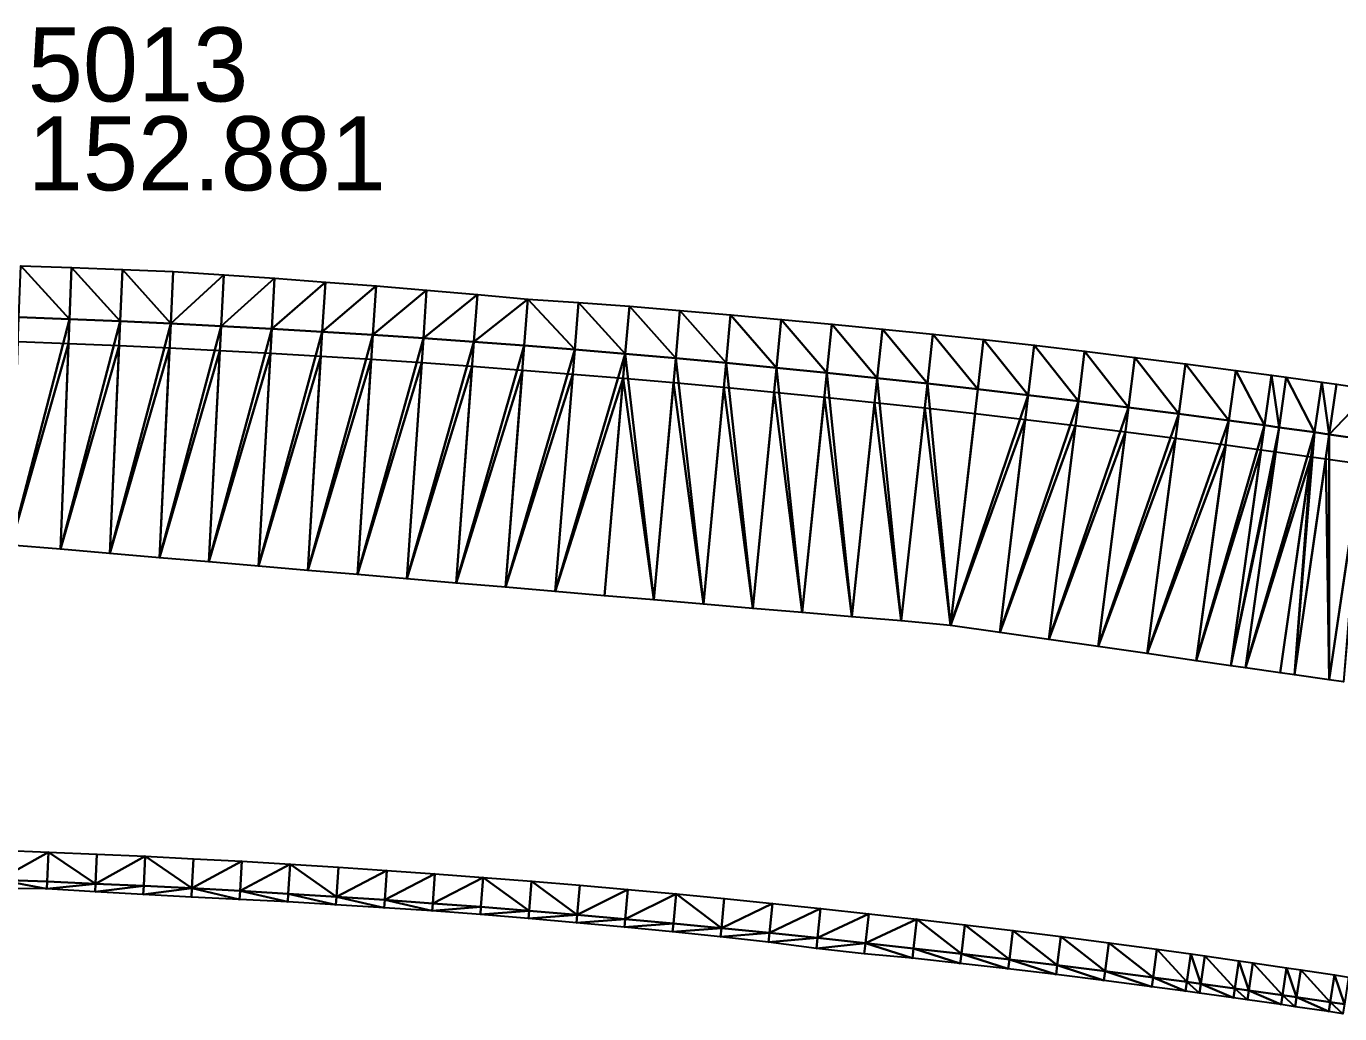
# Model space of a CAD drawing. Header units: metres. Extents: x 1882598 to 1885460, y 3171405 to 3171756.
# Drawn here: x 1883704.19 to 1883730.78, y 3171707.08 to 3171727.08 of the extents above; entities that cross this region are included whole.
import ezdxf

# ---------------------------------------------------------------- set-up
doc = ezdxf.new("R2010")
doc.units = ezdxf.units.M
doc.header["$MEASUREMENT"] = 0
doc.layers.add('pntelev', color=2, linetype='Continuous')
doc.layers.add('pntno', color=3, linetype='Continuous')
doc.layers.add('Triangles surfaces projet', color=7, linetype='Continuous', true_color=0x848484)

msp = doc.modelspace()

# ---------------------------------------------------------------- linework, layer by layer
at = {"layer": 'Triangles surfaces projet'}
for points in [[(1883705.063, 3171721.148, 153.409), (1883704.038, 3171721.187, 153.406), (1883704.075, 3171722.224, 152.714), (1883705.063, 3171721.148, 153.409)], [(1883705.104, 3171722.19, 152.714), (1883705.063, 3171721.148, 153.409), (1883704.075, 3171722.224, 152.714), (1883705.104, 3171722.19, 152.714)], [(1883705.063, 3171721.148, 153.409), (1883705.104, 3171722.19, 152.714), (1883706.086, 3171721.106, 153.412), (1883705.063, 3171721.148, 153.409)], [(1883706.086, 3171721.106, 153.412), (1883705.104, 3171722.19, 152.714), (1883706.132, 3171722.151, 152.714), (1883706.086, 3171721.106, 153.412)], [(1883707.11, 3171721.059, 153.415), (1883706.086, 3171721.106, 153.412), (1883706.132, 3171722.151, 152.714), (1883707.11, 3171721.059, 153.415)], [(1883707.161, 3171722.108, 152.715), (1883707.11, 3171721.059, 153.415), (1883706.132, 3171722.151, 152.714), (1883707.161, 3171722.108, 152.715)], [(1883708.188, 3171722.045, 152.726), (1883707.11, 3171721.059, 153.415), (1883707.161, 3171722.108, 152.715), (1883708.188, 3171722.045, 152.726)], [(1883707.11, 3171721.059, 153.415), (1883708.188, 3171722.045, 152.726), (1883708.134, 3171721.007, 153.419), (1883707.11, 3171721.059, 153.415)], [(1883708.188, 3171722.045, 152.726), (1883709.215, 3171721.974, 152.739), (1883708.134, 3171721.007, 153.419), (1883708.188, 3171722.045, 152.726)], [(1883709.215, 3171721.974, 152.739), (1883709.157, 3171720.952, 153.422), (1883708.134, 3171721.007, 153.419), (1883709.215, 3171721.974, 152.739)], [(1883710.241, 3171721.898, 152.753), (1883709.157, 3171720.952, 153.422), (1883709.215, 3171721.974, 152.739), (1883710.241, 3171721.898, 152.753)], [(1883709.157, 3171720.952, 153.422), (1883710.241, 3171721.898, 152.753), (1883710.18, 3171720.892, 153.425), (1883709.157, 3171720.952, 153.422)], [(1883711.267, 3171721.818, 152.766), (1883710.18, 3171720.892, 153.425), (1883710.241, 3171721.898, 152.753), (1883711.267, 3171721.818, 152.766)], [(1883710.18, 3171720.892, 153.425), (1883711.267, 3171721.818, 152.766), (1883711.203, 3171720.828, 153.428), (1883710.18, 3171720.892, 153.425)], [(1883712.292, 3171721.734, 152.78), (1883711.203, 3171720.828, 153.428), (1883711.267, 3171721.818, 152.766), (1883712.292, 3171721.734, 152.78)], [(1883711.203, 3171720.828, 153.428), (1883712.292, 3171721.734, 152.78), (1883712.225, 3171720.76, 153.431), (1883711.203, 3171720.828, 153.428)], [(1883712.292, 3171721.734, 152.78), (1883713.318, 3171721.646, 152.793), (1883712.225, 3171720.76, 153.431), (1883712.292, 3171721.734, 152.78)], [(1883712.225, 3171720.76, 153.431), (1883713.318, 3171721.646, 152.793), (1883713.247, 3171720.687, 153.434), (1883712.225, 3171720.76, 153.431)], [(1883714.342, 3171721.553, 152.807), (1883713.247, 3171720.687, 153.434), (1883713.318, 3171721.646, 152.793), (1883714.342, 3171721.553, 152.807)], [(1883714.269, 3171720.61, 153.437), (1883713.247, 3171720.687, 153.434), (1883714.342, 3171721.553, 152.807), (1883714.269, 3171720.61, 153.437)], [(1883715.291, 3171720.529, 153.441), (1883714.269, 3171720.61, 153.437), (1883714.342, 3171721.553, 152.807), (1883715.291, 3171720.529, 153.441)], [(1883714.342, 3171721.553, 152.807), (1883715.369, 3171721.486, 152.801), (1883715.291, 3171720.529, 153.441), (1883714.342, 3171721.553, 152.807)], [(1883715.291, 3171720.529, 153.441), (1883715.369, 3171721.486, 152.801), (1883716.312, 3171720.444, 153.444), (1883715.291, 3171720.529, 153.441)], [(1883716.395, 3171721.406, 152.8), (1883716.312, 3171720.444, 153.444), (1883715.369, 3171721.486, 152.801), (1883716.395, 3171721.406, 152.8)], [(1883717.333, 3171720.354, 153.447), (1883716.312, 3171720.444, 153.444), (1883716.395, 3171721.406, 152.8), (1883717.333, 3171720.354, 153.447)], [(1883716.395, 3171721.406, 152.8), (1883717.42, 3171721.322, 152.799), (1883717.333, 3171720.354, 153.447), (1883716.395, 3171721.406, 152.8)], [(1883718.354, 3171720.26, 153.45), (1883717.333, 3171720.354, 153.447), (1883717.42, 3171721.322, 152.799), (1883718.354, 3171720.26, 153.45)], [(1883718.445, 3171721.234, 152.798), (1883718.354, 3171720.26, 153.45), (1883717.42, 3171721.322, 152.799), (1883718.445, 3171721.234, 152.798)], [(1883704.038, 3171721.187, 153.406), (1883705.063, 3171721.148, 153.409), (1883703.875, 3171716.573, 153.221), (1883704.038, 3171721.187, 153.406)], [(1883703.875, 3171716.573, 153.221), (1883705.063, 3171721.148, 153.409), (1883704.878, 3171716.488, 153.223), (1883703.875, 3171716.573, 153.221)], [(1883706.086, 3171721.106, 153.412), (1883704.878, 3171716.488, 153.223), (1883705.063, 3171721.148, 153.409), (1883706.086, 3171721.106, 153.412)], [(1883704.878, 3171716.488, 153.223), (1883706.086, 3171721.106, 153.412), (1883705.88, 3171716.402, 153.224), (1883704.878, 3171716.488, 153.223)], [(1883706.086, 3171721.106, 153.412), (1883707.11, 3171721.059, 153.415), (1883705.88, 3171716.402, 153.224), (1883706.086, 3171721.106, 153.412)], [(1883707.11, 3171721.059, 153.415), (1883706.883, 3171716.317, 153.226), (1883705.88, 3171716.402, 153.224), (1883707.11, 3171721.059, 153.415)], [(1883707.11, 3171721.059, 153.415), (1883708.134, 3171721.007, 153.419), (1883706.883, 3171716.317, 153.226), (1883707.11, 3171721.059, 153.415)], [(1883706.883, 3171716.317, 153.226), (1883708.134, 3171721.007, 153.419), (1883707.884, 3171716.231, 153.227), (1883706.883, 3171716.317, 153.226)], [(1883708.134, 3171721.007, 153.419), (1883709.157, 3171720.952, 153.422), (1883707.884, 3171716.231, 153.227), (1883708.134, 3171721.007, 153.419)], [(1883718.354, 3171720.26, 153.45), (1883718.445, 3171721.234, 152.798), (1883719.374, 3171720.162, 153.453), (1883718.354, 3171720.26, 153.45)], [(1883719.47, 3171721.142, 152.797), (1883719.374, 3171720.162, 153.453), (1883718.445, 3171721.234, 152.798), (1883719.47, 3171721.142, 152.797)], [(1883719.374, 3171720.162, 153.453), (1883719.47, 3171721.142, 152.797), (1883720.393, 3171720.06, 153.456), (1883719.374, 3171720.162, 153.453)], [(1883720.494, 3171721.046, 152.796), (1883720.393, 3171720.06, 153.456), (1883719.47, 3171721.142, 152.797), (1883720.494, 3171721.046, 152.796)], [(1883720.393, 3171720.06, 153.456), (1883720.494, 3171721.046, 152.796), (1883721.412, 3171719.953, 153.46), (1883720.393, 3171720.06, 153.456)], [(1883721.518, 3171720.946, 152.794), (1883721.412, 3171719.953, 153.46), (1883720.494, 3171721.046, 152.796), (1883721.518, 3171720.946, 152.794)], [(1883708.886, 3171716.146, 153.229), (1883707.884, 3171716.231, 153.227), (1883709.157, 3171720.952, 153.422), (1883708.886, 3171716.146, 153.229)], [(1883709.157, 3171720.952, 153.422), (1883710.18, 3171720.892, 153.425), (1883708.886, 3171716.146, 153.229), (1883709.157, 3171720.952, 153.422)], [(1883708.886, 3171716.146, 153.229), (1883710.18, 3171720.892, 153.425), (1883709.887, 3171716.06, 153.231), (1883708.886, 3171716.146, 153.229)], [(1883709.887, 3171716.06, 153.231), (1883710.18, 3171720.892, 153.425), (1883711.203, 3171720.828, 153.428), (1883709.887, 3171716.06, 153.231)], [(1883711.203, 3171720.828, 153.428), (1883710.889, 3171715.975, 153.233), (1883709.887, 3171716.06, 153.231), (1883711.203, 3171720.828, 153.428)], [(1883711.203, 3171720.828, 153.428), (1883712.225, 3171720.76, 153.431), (1883710.889, 3171715.975, 153.233), (1883711.203, 3171720.828, 153.428)], [(1883712.225, 3171720.76, 153.431), (1883711.89, 3171715.889, 153.236), (1883710.889, 3171715.975, 153.233), (1883712.225, 3171720.76, 153.431)], [(1883711.89, 3171715.889, 153.236), (1883712.225, 3171720.76, 153.431), (1883713.247, 3171720.687, 153.434), (1883711.89, 3171715.889, 153.236)], [(1883722.431, 3171719.842, 153.463), (1883721.412, 3171719.953, 153.46), (1883721.518, 3171720.946, 152.794), (1883722.431, 3171719.842, 153.463)], [(1883722.431, 3171719.842, 153.463), (1883721.518, 3171720.946, 152.794), (1883722.542, 3171720.842, 152.792), (1883722.431, 3171719.842, 153.463)], [(1883722.431, 3171719.842, 153.463), (1883722.542, 3171720.842, 152.792), (1883723.45, 3171719.727, 153.466), (1883722.431, 3171719.842, 153.463)], [(1883723.565, 3171720.734, 152.791), (1883723.45, 3171719.727, 153.466), (1883722.542, 3171720.842, 152.792), (1883723.565, 3171720.734, 152.791)], [(1883723.45, 3171719.727, 153.466), (1883723.565, 3171720.734, 152.791), (1883724.468, 3171719.609, 153.464), (1883723.45, 3171719.727, 153.466)], [(1883724.468, 3171719.609, 153.464), (1883723.565, 3171720.734, 152.791), (1883724.588, 3171720.616, 152.788), (1883724.468, 3171719.609, 153.464)], [(1883705.043, 3171720.653, 153.739), (1883703.875, 3171716.573, 153.571), (1883704.021, 3171720.692, 153.736), (1883705.043, 3171720.653, 153.739)], [(1883704.878, 3171716.488, 153.573), (1883703.875, 3171716.573, 153.571), (1883705.043, 3171720.653, 153.739), (1883704.878, 3171716.488, 153.573)], [(1883706.065, 3171720.611, 153.742), (1883704.878, 3171716.488, 153.573), (1883705.043, 3171720.653, 153.739), (1883706.065, 3171720.611, 153.742)], [(1883705.88, 3171716.402, 153.574), (1883704.878, 3171716.488, 153.573), (1883706.065, 3171720.611, 153.742), (1883705.88, 3171716.402, 153.574)], [(1883707.086, 3171720.564, 153.746), (1883705.88, 3171716.402, 153.574), (1883706.065, 3171720.611, 153.742), (1883707.086, 3171720.564, 153.746)], [(1883706.883, 3171716.317, 153.576), (1883705.88, 3171716.402, 153.574), (1883707.086, 3171720.564, 153.746), (1883706.883, 3171716.317, 153.576)], [(1883708.108, 3171720.513, 153.749), (1883706.883, 3171716.317, 153.576), (1883707.086, 3171720.564, 153.746), (1883708.108, 3171720.513, 153.749)], [(1883707.884, 3171716.231, 153.577), (1883706.883, 3171716.317, 153.576), (1883708.108, 3171720.513, 153.749), (1883707.884, 3171716.231, 153.577)], [(1883709.129, 3171720.457, 153.752), (1883707.884, 3171716.231, 153.577), (1883708.108, 3171720.513, 153.749), (1883709.129, 3171720.457, 153.752)], [(1883713.247, 3171720.687, 153.434), (1883712.891, 3171715.804, 153.238), (1883711.89, 3171715.889, 153.236), (1883713.247, 3171720.687, 153.434)], [(1883714.269, 3171720.61, 153.437), (1883712.891, 3171715.804, 153.238), (1883713.247, 3171720.687, 153.434), (1883714.269, 3171720.61, 153.437)], [(1883713.891, 3171715.718, 153.241), (1883712.891, 3171715.804, 153.238), (1883714.269, 3171720.61, 153.437), (1883713.891, 3171715.718, 153.241)], [(1883715.291, 3171720.529, 153.441), (1883713.891, 3171715.718, 153.241), (1883714.269, 3171720.61, 153.437), (1883715.291, 3171720.529, 153.441)], [(1883713.891, 3171715.718, 153.241), (1883715.291, 3171720.529, 153.441), (1883714.892, 3171715.633, 153.244), (1883713.891, 3171715.718, 153.241)], [(1883714.892, 3171715.633, 153.244), (1883715.291, 3171720.529, 153.441), (1883716.312, 3171720.444, 153.444), (1883714.892, 3171715.633, 153.244)], [(1883725.485, 3171719.487, 153.463), (1883724.468, 3171719.609, 153.464), (1883724.588, 3171720.616, 152.788), (1883725.485, 3171719.487, 153.463)], [(1883724.588, 3171720.616, 152.788), (1883725.61, 3171720.495, 152.786), (1883725.485, 3171719.487, 153.463), (1883724.588, 3171720.616, 152.788)], [(1883725.485, 3171719.487, 153.463), (1883725.61, 3171720.495, 152.786), (1883726.502, 3171719.36, 153.461), (1883725.485, 3171719.487, 153.463)], [(1883726.631, 3171720.37, 152.783), (1883726.502, 3171719.36, 153.461), (1883725.61, 3171720.495, 152.786), (1883726.631, 3171720.37, 152.783)], [(1883708.886, 3171716.146, 153.579), (1883707.884, 3171716.231, 153.577), (1883709.129, 3171720.457, 153.752), (1883708.886, 3171716.146, 153.579)], [(1883710.15, 3171720.398, 153.755), (1883708.886, 3171716.146, 153.579), (1883709.129, 3171720.457, 153.752), (1883710.15, 3171720.398, 153.755)], [(1883709.887, 3171716.06, 153.581), (1883708.886, 3171716.146, 153.579), (1883710.15, 3171720.398, 153.755), (1883709.887, 3171716.06, 153.581)], [(1883711.171, 3171720.334, 153.758), (1883709.887, 3171716.06, 153.581), (1883710.15, 3171720.398, 153.755), (1883711.171, 3171720.334, 153.758)], [(1883710.889, 3171715.975, 153.583), (1883709.887, 3171716.06, 153.581), (1883711.171, 3171720.334, 153.758), (1883710.889, 3171715.975, 153.583)], [(1883712.191, 3171720.265, 153.761), (1883710.889, 3171715.975, 153.583), (1883711.171, 3171720.334, 153.758), (1883712.191, 3171720.265, 153.761)], [(1883711.89, 3171715.889, 153.586), (1883710.889, 3171715.975, 153.583), (1883712.191, 3171720.265, 153.761), (1883711.89, 3171715.889, 153.586)], [(1883713.211, 3171720.193, 153.765), (1883711.89, 3171715.889, 153.586), (1883712.191, 3171720.265, 153.761), (1883713.211, 3171720.193, 153.765)], [(1883715.893, 3171715.547, 153.247), (1883714.892, 3171715.633, 153.244), (1883716.312, 3171720.444, 153.444), (1883715.893, 3171715.547, 153.247)], [(1883715.893, 3171715.547, 153.247), (1883716.312, 3171720.444, 153.444), (1883716.893, 3171715.462, 153.25), (1883715.893, 3171715.547, 153.247)], [(1883716.893, 3171715.462, 153.25), (1883716.312, 3171720.444, 153.444), (1883717.333, 3171720.354, 153.447), (1883716.893, 3171715.462, 153.25)], [(1883716.893, 3171715.462, 153.25), (1883717.333, 3171720.354, 153.447), (1883717.894, 3171715.376, 153.254), (1883716.893, 3171715.462, 153.25)], [(1883718.354, 3171720.26, 153.45), (1883717.894, 3171715.376, 153.254), (1883717.333, 3171720.354, 153.447), (1883718.354, 3171720.26, 153.45)], [(1883718.895, 3171715.291, 153.257), (1883717.894, 3171715.376, 153.254), (1883718.354, 3171720.26, 153.45), (1883718.895, 3171715.291, 153.257)], [(1883718.895, 3171715.291, 153.257), (1883718.354, 3171720.26, 153.45), (1883719.374, 3171720.162, 153.453), (1883718.895, 3171715.291, 153.257)], [(1883727.518, 3171719.23, 153.459), (1883726.502, 3171719.36, 153.461), (1883726.631, 3171720.37, 152.783), (1883727.518, 3171719.23, 153.459)], [(1883726.631, 3171720.37, 152.783), (1883727.652, 3171720.24, 152.78), (1883727.518, 3171719.23, 153.459), (1883726.631, 3171720.37, 152.783)], [(1883727.518, 3171719.23, 153.459), (1883727.652, 3171720.24, 152.78), (1883728.534, 3171719.095, 153.458), (1883727.518, 3171719.23, 153.459)], [(1883728.672, 3171720.107, 152.776), (1883728.534, 3171719.095, 153.458), (1883727.652, 3171720.24, 152.78), (1883728.672, 3171720.107, 152.776)], [(1883712.891, 3171715.804, 153.588), (1883711.89, 3171715.889, 153.586), (1883713.211, 3171720.193, 153.765), (1883712.891, 3171715.804, 153.588)], [(1883714.231, 3171720.116, 153.768), (1883712.891, 3171715.804, 153.588), (1883713.211, 3171720.193, 153.765), (1883714.231, 3171720.116, 153.768)], [(1883713.891, 3171715.718, 153.591), (1883712.891, 3171715.804, 153.588), (1883714.231, 3171720.116, 153.768), (1883713.891, 3171715.718, 153.591)], [(1883715.251, 3171720.035, 153.771), (1883713.891, 3171715.718, 153.591), (1883714.231, 3171720.116, 153.768), (1883715.251, 3171720.035, 153.771)], [(1883714.892, 3171715.633, 153.594), (1883713.891, 3171715.718, 153.591), (1883715.251, 3171720.035, 153.771), (1883714.892, 3171715.633, 153.594)], [(1883716.27, 3171719.95, 153.774), (1883714.892, 3171715.633, 153.594), (1883715.251, 3171720.035, 153.771), (1883716.27, 3171719.95, 153.774)], [(1883715.893, 3171715.547, 153.597), (1883714.892, 3171715.633, 153.594), (1883716.27, 3171719.95, 153.774), (1883715.893, 3171715.547, 153.597)], [(1883716.893, 3171715.462, 153.6), (1883715.893, 3171715.547, 153.597), (1883716.27, 3171719.95, 153.774), (1883716.893, 3171715.462, 153.6)], [(1883717.289, 3171719.861, 153.777), (1883716.893, 3171715.462, 153.6), (1883716.27, 3171719.95, 153.774), (1883717.289, 3171719.861, 153.777)], [(1883719.374, 3171720.162, 153.453), (1883719.896, 3171715.205, 153.261), (1883718.895, 3171715.291, 153.257), (1883719.374, 3171720.162, 153.453)], [(1883719.374, 3171720.162, 153.453), (1883720.393, 3171720.06, 153.456), (1883719.896, 3171715.205, 153.261), (1883719.374, 3171720.162, 153.453)], [(1883720.897, 3171715.12, 153.265), (1883719.896, 3171715.205, 153.261), (1883720.393, 3171720.06, 153.456), (1883720.897, 3171715.12, 153.265)], [(1883720.393, 3171720.06, 153.456), (1883721.412, 3171719.953, 153.46), (1883720.897, 3171715.12, 153.265), (1883720.393, 3171720.06, 153.456)], [(1883720.897, 3171715.12, 153.265), (1883721.412, 3171719.953, 153.46), (1883721.898, 3171715.035, 153.269), (1883720.897, 3171715.12, 153.265)], [(1883722.431, 3171719.842, 153.463), (1883721.898, 3171715.035, 153.269), (1883721.412, 3171719.953, 153.46), (1883722.431, 3171719.842, 153.463)], [(1883728.534, 3171719.095, 153.458), (1883728.672, 3171720.107, 152.776), (1883729.251, 3171718.997, 153.457), (1883728.534, 3171719.095, 153.458)], [(1883728.672, 3171720.107, 152.776), (1883729.392, 3171720.011, 152.774), (1883729.251, 3171718.997, 153.457), (1883728.672, 3171720.107, 152.776)], [(1883729.251, 3171718.997, 153.457), (1883729.392, 3171720.011, 152.774), (1883729.55, 3171718.955, 153.456), (1883729.251, 3171718.997, 153.457)], [(1883729.692, 3171719.97, 152.773), (1883729.55, 3171718.955, 153.456), (1883729.392, 3171720.011, 152.774), (1883729.692, 3171719.97, 152.773)], [(1883730.265, 3171718.855, 153.455), (1883729.55, 3171718.955, 153.456), (1883729.692, 3171719.97, 152.773), (1883730.265, 3171718.855, 153.455)], [(1883730.265, 3171718.855, 153.455), (1883729.692, 3171719.97, 152.773), (1883730.411, 3171719.871, 152.771), (1883730.265, 3171718.855, 153.455)], [(1883717.894, 3171715.376, 153.604), (1883716.893, 3171715.462, 153.6), (1883717.289, 3171719.861, 153.777), (1883717.894, 3171715.376, 153.604)], [(1883718.307, 3171719.767, 153.78), (1883717.894, 3171715.376, 153.604), (1883717.289, 3171719.861, 153.777), (1883718.307, 3171719.767, 153.78)], [(1883718.895, 3171715.291, 153.607), (1883717.894, 3171715.376, 153.604), (1883718.307, 3171719.767, 153.78), (1883718.895, 3171715.291, 153.607)], [(1883719.325, 3171719.669, 153.783), (1883718.895, 3171715.291, 153.607), (1883718.307, 3171719.767, 153.78), (1883719.325, 3171719.669, 153.783)], [(1883719.896, 3171715.205, 153.611), (1883718.895, 3171715.291, 153.607), (1883719.325, 3171719.669, 153.783), (1883719.896, 3171715.205, 153.611)], [(1883720.343, 3171719.567, 153.787), (1883719.896, 3171715.205, 153.611), (1883719.325, 3171719.669, 153.783), (1883720.343, 3171719.567, 153.787)], [(1883722.899, 3171714.947, 153.273), (1883721.898, 3171715.035, 153.269), (1883722.431, 3171719.842, 153.463), (1883722.899, 3171714.947, 153.273)], [(1883722.899, 3171714.947, 153.273), (1883722.431, 3171719.842, 153.463), (1883723.45, 3171719.727, 153.466), (1883722.899, 3171714.947, 153.273)], [(1883724.468, 3171719.609, 153.464), (1883722.899, 3171714.947, 153.273), (1883723.45, 3171719.727, 153.466), (1883724.468, 3171719.609, 153.464)], [(1883730.265, 3171718.855, 153.455), (1883730.411, 3171719.871, 152.771), (1883730.564, 3171718.812, 153.454), (1883730.265, 3171718.855, 153.455)], [(1883730.411, 3171719.871, 152.771), (1883730.712, 3171719.829, 152.769), (1883730.564, 3171718.812, 153.454), (1883730.411, 3171719.871, 152.771)], [(1883730.712, 3171719.829, 152.769), (1883731.429, 3171719.72, 152.771), (1883730.564, 3171718.812, 153.454), (1883730.712, 3171719.829, 152.769)], [(1883731.28, 3171718.708, 153.453), (1883730.564, 3171718.812, 153.454), (1883731.429, 3171719.72, 152.771), (1883731.28, 3171718.708, 153.453)], [(1883720.897, 3171715.12, 153.615), (1883719.896, 3171715.205, 153.611), (1883720.343, 3171719.567, 153.787), (1883720.897, 3171715.12, 153.615)], [(1883721.36, 3171719.461, 153.79), (1883720.897, 3171715.12, 153.615), (1883720.343, 3171719.567, 153.787), (1883721.36, 3171719.461, 153.79)], [(1883721.898, 3171715.035, 153.619), (1883720.897, 3171715.12, 153.615), (1883721.36, 3171719.461, 153.79), (1883721.898, 3171715.035, 153.619)], [(1883722.377, 3171719.35, 153.793), (1883721.898, 3171715.035, 153.619), (1883721.36, 3171719.461, 153.79), (1883722.377, 3171719.35, 153.793)], [(1883723.894, 3171714.804, 153.275), (1883722.899, 3171714.947, 153.273), (1883724.468, 3171719.609, 153.464), (1883723.894, 3171714.804, 153.275)], [(1883723.894, 3171714.804, 153.275), (1883724.468, 3171719.609, 153.464), (1883725.485, 3171719.487, 153.463), (1883723.894, 3171714.804, 153.275)], [(1883723.894, 3171714.804, 153.275), (1883725.485, 3171719.487, 153.463), (1883724.889, 3171714.661, 153.276), (1883723.894, 3171714.804, 153.275)], [(1883726.502, 3171719.36, 153.461), (1883724.889, 3171714.661, 153.276), (1883725.485, 3171719.487, 153.463), (1883726.502, 3171719.36, 153.461)], [(1883722.899, 3171714.947, 153.623), (1883721.898, 3171715.035, 153.619), (1883722.377, 3171719.35, 153.793), (1883722.899, 3171714.947, 153.623)], [(1883723.393, 3171719.235, 153.796), (1883722.899, 3171714.947, 153.623), (1883722.377, 3171719.35, 153.793), (1883723.393, 3171719.235, 153.796)], [(1883724.409, 3171719.117, 153.795), (1883722.899, 3171714.947, 153.623), (1883723.393, 3171719.235, 153.796), (1883724.409, 3171719.117, 153.795)], [(1883724.889, 3171714.661, 153.276), (1883726.502, 3171719.36, 153.461), (1883725.883, 3171714.517, 153.278), (1883724.889, 3171714.661, 153.276)], [(1883726.502, 3171719.36, 153.461), (1883727.518, 3171719.23, 153.459), (1883725.883, 3171714.517, 153.278), (1883726.502, 3171719.36, 153.461)], [(1883726.877, 3171714.374, 153.279), (1883725.883, 3171714.517, 153.278), (1883727.518, 3171719.23, 153.459), (1883726.877, 3171714.374, 153.279)], [(1883727.518, 3171719.23, 153.459), (1883728.534, 3171719.095, 153.458), (1883726.877, 3171714.374, 153.279), (1883727.518, 3171719.23, 153.459)], [(1883723.894, 3171714.804, 153.625), (1883722.899, 3171714.947, 153.623), (1883724.409, 3171719.117, 153.795), (1883723.894, 3171714.804, 153.625)], [(1883725.424, 3171718.994, 153.794), (1883723.894, 3171714.804, 153.625), (1883724.409, 3171719.117, 153.795), (1883725.424, 3171718.994, 153.794)], [(1883724.889, 3171714.661, 153.626), (1883723.894, 3171714.804, 153.625), (1883725.424, 3171718.994, 153.794), (1883724.889, 3171714.661, 153.626)], [(1883726.439, 3171718.867, 153.792), (1883724.889, 3171714.661, 153.626), (1883725.424, 3171718.994, 153.794), (1883726.439, 3171718.867, 153.792)], [(1883725.883, 3171714.517, 153.628), (1883724.889, 3171714.661, 153.626), (1883726.439, 3171718.867, 153.792), (1883725.883, 3171714.517, 153.628)], [(1883727.453, 3171718.736, 153.791), (1883725.883, 3171714.517, 153.628), (1883726.439, 3171718.867, 153.792), (1883727.453, 3171718.736, 153.791)], [(1883727.871, 3171714.231, 153.281), (1883726.877, 3171714.374, 153.279), (1883728.534, 3171719.095, 153.458), (1883727.871, 3171714.231, 153.281)], [(1883729.251, 3171718.997, 153.457), (1883727.871, 3171714.231, 153.281), (1883728.534, 3171719.095, 153.458), (1883729.251, 3171718.997, 153.457)], [(1883729.251, 3171718.997, 153.457), (1883728.573, 3171714.13, 153.283), (1883727.871, 3171714.231, 153.281), (1883729.251, 3171718.997, 153.457)], [(1883729.251, 3171718.997, 153.457), (1883729.55, 3171718.955, 153.456), (1883728.573, 3171714.13, 153.283), (1883729.251, 3171718.997, 153.457)], [(1883728.866, 3171714.088, 153.283), (1883728.573, 3171714.13, 153.283), (1883729.55, 3171718.955, 153.456), (1883728.866, 3171714.088, 153.283)], [(1883730.265, 3171718.855, 153.455), (1883728.866, 3171714.088, 153.283), (1883729.55, 3171718.955, 153.456), (1883730.265, 3171718.855, 153.455)], [(1883726.877, 3171714.374, 153.629), (1883725.883, 3171714.517, 153.628), (1883727.453, 3171718.736, 153.791), (1883726.877, 3171714.374, 153.629)], [(1883728.467, 3171718.601, 153.79), (1883726.877, 3171714.374, 153.629), (1883727.453, 3171718.736, 153.791), (1883728.467, 3171718.601, 153.79)], [(1883727.871, 3171714.231, 153.631), (1883726.877, 3171714.374, 153.629), (1883728.467, 3171718.601, 153.79), (1883727.871, 3171714.231, 153.631)], [(1883729.182, 3171718.503, 153.789), (1883727.871, 3171714.231, 153.631), (1883728.467, 3171718.601, 153.79), (1883729.182, 3171718.503, 153.789)], [(1883729.567, 3171713.987, 153.285), (1883728.866, 3171714.088, 153.283), (1883730.265, 3171718.855, 153.455), (1883729.567, 3171713.987, 153.285)], [(1883730.265, 3171718.855, 153.455), (1883729.86, 3171713.945, 153.286), (1883729.567, 3171713.987, 153.285), (1883730.265, 3171718.855, 153.455)], [(1883730.564, 3171718.812, 153.454), (1883729.86, 3171713.945, 153.286), (1883730.265, 3171718.855, 153.455), (1883730.564, 3171718.812, 153.454)], [(1883729.86, 3171713.945, 153.286), (1883730.564, 3171718.812, 153.454), (1883730.561, 3171713.844, 153.287), (1883729.86, 3171713.945, 153.286)], [(1883730.561, 3171713.844, 153.287), (1883730.564, 3171718.812, 153.454), (1883731.28, 3171718.708, 153.453), (1883730.561, 3171713.844, 153.287)], [(1883730.561, 3171713.844, 153.287), (1883731.28, 3171718.708, 153.453), (1883730.854, 3171713.802, 153.288), (1883730.561, 3171713.844, 153.287)], [(1883728.573, 3171714.13, 153.633), (1883727.871, 3171714.231, 153.631), (1883729.182, 3171718.503, 153.789), (1883728.573, 3171714.13, 153.633)], [(1883729.48, 3171718.462, 153.789), (1883728.573, 3171714.13, 153.633), (1883729.182, 3171718.503, 153.789), (1883729.48, 3171718.462, 153.789)], [(1883728.866, 3171714.088, 153.633), (1883728.573, 3171714.13, 153.633), (1883729.48, 3171718.462, 153.789), (1883728.866, 3171714.088, 153.633)], [(1883730.195, 3171718.361, 153.788), (1883728.866, 3171714.088, 153.633), (1883729.48, 3171718.462, 153.789), (1883730.195, 3171718.361, 153.788)], [(1883729.567, 3171713.987, 153.635), (1883728.866, 3171714.088, 153.633), (1883730.195, 3171718.361, 153.788), (1883729.567, 3171713.987, 153.635)], [(1883729.86, 3171713.945, 153.636), (1883729.567, 3171713.987, 153.635), (1883730.195, 3171718.361, 153.788), (1883729.86, 3171713.945, 153.636)], [(1883730.493, 3171718.318, 153.787), (1883729.86, 3171713.945, 153.636), (1883730.195, 3171718.361, 153.788), (1883730.493, 3171718.318, 153.787)], [(1883730.561, 3171713.844, 153.637), (1883729.86, 3171713.945, 153.636), (1883730.493, 3171718.318, 153.787), (1883730.561, 3171713.844, 153.637)], [(1883731.207, 3171718.214, 153.786), (1883730.561, 3171713.844, 153.637), (1883730.493, 3171718.318, 153.787), (1883731.207, 3171718.214, 153.786)], [(1883730.854, 3171713.802, 153.638), (1883730.561, 3171713.844, 153.637), (1883731.207, 3171718.214, 153.786), (1883730.854, 3171713.802, 153.638)], [(1883703.634, 3171709.795, 153.415), (1883703.656, 3171710.394, 153.439), (1883704.635, 3171710.358, 153.442), (1883703.634, 3171709.795, 153.415)], [(1883704.611, 3171709.758, 153.418), (1883703.634, 3171709.795, 153.415), (1883704.635, 3171710.358, 153.442), (1883704.611, 3171709.758, 153.418)], [(1883704.635, 3171710.358, 153.442), (1883705.587, 3171709.717, 153.421), (1883704.611, 3171709.758, 153.418), (1883704.635, 3171710.358, 153.442)], [(1883705.587, 3171709.717, 153.421), (1883704.635, 3171710.358, 153.442), (1883705.614, 3171710.317, 153.445), (1883705.587, 3171709.717, 153.421)], [(1883705.587, 3171709.717, 153.421), (1883705.614, 3171710.317, 153.445), (1883706.592, 3171710.272, 153.448), (1883705.587, 3171709.717, 153.421)], [(1883705.587, 3171709.717, 153.421), (1883706.592, 3171710.272, 153.448), (1883706.564, 3171709.673, 153.424), (1883705.587, 3171709.717, 153.421)], [(1883707.54, 3171709.624, 153.428), (1883706.564, 3171709.673, 153.424), (1883706.592, 3171710.272, 153.448), (1883707.54, 3171709.624, 153.428)], [(1883707.571, 3171710.223, 153.452), (1883707.54, 3171709.624, 153.428), (1883706.592, 3171710.272, 153.448), (1883707.571, 3171710.223, 153.452)], [(1883707.571, 3171710.223, 153.452), (1883708.549, 3171710.17, 153.455), (1883707.54, 3171709.624, 153.428), (1883707.571, 3171710.223, 153.452)], [(1883707.54, 3171709.624, 153.428), (1883708.549, 3171710.17, 153.455), (1883708.516, 3171709.571, 153.431), (1883707.54, 3171709.624, 153.428)], [(1883709.527, 3171710.113, 153.458), (1883708.516, 3171709.571, 153.431), (1883708.549, 3171710.17, 153.455), (1883709.527, 3171710.113, 153.458)], [(1883708.516, 3171709.571, 153.431), (1883709.527, 3171710.113, 153.458), (1883709.491, 3171709.514, 153.434), (1883708.516, 3171709.571, 153.431)], [(1883710.467, 3171709.453, 153.437), (1883709.491, 3171709.514, 153.434), (1883709.527, 3171710.113, 153.458), (1883710.467, 3171709.453, 153.437)], [(1883710.505, 3171710.051, 153.461), (1883710.467, 3171709.453, 153.437), (1883709.527, 3171710.113, 153.458), (1883710.505, 3171710.051, 153.461)], [(1883710.467, 3171709.453, 153.437), (1883710.505, 3171710.051, 153.461), (1883711.483, 3171709.986, 153.464), (1883710.467, 3171709.453, 153.437)], [(1883711.483, 3171709.986, 153.464), (1883711.442, 3171709.388, 153.44), (1883710.467, 3171709.453, 153.437), (1883711.483, 3171709.986, 153.464)], [(1883711.442, 3171709.388, 153.44), (1883711.483, 3171709.986, 153.464), (1883712.46, 3171709.917, 153.467), (1883711.442, 3171709.388, 153.44)], [(1883712.417, 3171709.318, 153.443), (1883711.442, 3171709.388, 153.44), (1883712.46, 3171709.917, 153.467), (1883712.417, 3171709.318, 153.443)], [(1883712.46, 3171709.917, 153.467), (1883713.437, 3171709.843, 153.471), (1883712.417, 3171709.318, 153.443), (1883712.46, 3171709.917, 153.467)], [(1883712.417, 3171709.318, 153.443), (1883713.437, 3171709.843, 153.471), (1883713.391, 3171709.245, 153.447), (1883712.417, 3171709.318, 153.443)], [(1883713.437, 3171709.843, 153.471), (1883714.365, 3171709.168, 153.45), (1883713.391, 3171709.245, 153.447), (1883713.437, 3171709.843, 153.471)], [(1883713.437, 3171709.843, 153.471), (1883714.414, 3171709.766, 153.474), (1883714.365, 3171709.168, 153.45), (1883713.437, 3171709.843, 153.471)], [(1883703.634, 3171709.795, 153.415), (1883704.605, 3171709.611, 153.271), (1883703.628, 3171709.621, 153.241), (1883703.634, 3171709.795, 153.415)], [(1883704.605, 3171709.611, 153.271), (1883703.634, 3171709.795, 153.415), (1883704.611, 3171709.758, 153.418), (1883704.605, 3171709.611, 153.271)], [(1883705.587, 3171709.717, 153.421), (1883704.605, 3171709.611, 153.271), (1883704.611, 3171709.758, 153.418), (1883705.587, 3171709.717, 153.421)], [(1883704.605, 3171709.611, 153.271), (1883705.587, 3171709.717, 153.421), (1883705.58, 3171709.555, 153.259), (1883704.605, 3171709.611, 153.271)], [(1883705.58, 3171709.555, 153.259), (1883705.587, 3171709.717, 153.421), (1883706.564, 3171709.673, 153.424), (1883705.58, 3171709.555, 153.259)], [(1883705.58, 3171709.555, 153.259), (1883706.564, 3171709.673, 153.424), (1883706.555, 3171709.495, 153.247), (1883705.58, 3171709.555, 153.259)], [(1883706.555, 3171709.495, 153.247), (1883706.564, 3171709.673, 153.424), (1883707.54, 3171709.624, 153.428), (1883706.555, 3171709.495, 153.247)], [(1883707.53, 3171709.441, 153.244), (1883706.555, 3171709.495, 153.247), (1883707.54, 3171709.624, 153.428), (1883707.53, 3171709.441, 153.244)], [(1883707.54, 3171709.624, 153.428), (1883708.506, 3171709.397, 153.257), (1883707.53, 3171709.441, 153.244), (1883707.54, 3171709.624, 153.428)], [(1883708.506, 3171709.397, 153.257), (1883707.54, 3171709.624, 153.428), (1883708.516, 3171709.571, 153.431), (1883708.506, 3171709.397, 153.257)], [(1883708.506, 3171709.397, 153.257), (1883708.516, 3171709.571, 153.431), (1883709.481, 3171709.347, 153.267), (1883708.506, 3171709.397, 153.257)], [(1883709.491, 3171709.514, 153.434), (1883709.481, 3171709.347, 153.267), (1883708.516, 3171709.571, 153.431), (1883709.491, 3171709.514, 153.434)], [(1883714.365, 3171709.168, 153.45), (1883714.414, 3171709.766, 153.474), (1883715.339, 3171709.086, 153.453), (1883714.365, 3171709.168, 153.45)], [(1883715.39, 3171709.684, 153.477), (1883715.339, 3171709.086, 153.453), (1883714.414, 3171709.766, 153.474), (1883715.39, 3171709.684, 153.477)], [(1883715.39, 3171709.684, 153.477), (1883716.366, 3171709.599, 153.48), (1883715.339, 3171709.086, 153.453), (1883715.39, 3171709.684, 153.477)], [(1883716.366, 3171709.599, 153.48), (1883716.313, 3171709.001, 153.456), (1883715.339, 3171709.086, 153.453), (1883716.366, 3171709.599, 153.48)], [(1883717.342, 3171709.509, 153.483), (1883716.313, 3171709.001, 153.456), (1883716.366, 3171709.599, 153.48), (1883717.342, 3171709.509, 153.483)], [(1883709.481, 3171709.347, 153.267), (1883709.491, 3171709.514, 153.434), (1883710.456, 3171709.292, 153.276), (1883709.481, 3171709.347, 153.267)], [(1883710.467, 3171709.453, 153.437), (1883710.456, 3171709.292, 153.276), (1883709.491, 3171709.514, 153.434), (1883710.467, 3171709.453, 153.437)], [(1883711.431, 3171709.231, 153.283), (1883710.456, 3171709.292, 153.276), (1883710.467, 3171709.453, 153.437), (1883711.431, 3171709.231, 153.283)], [(1883711.442, 3171709.388, 153.44), (1883711.431, 3171709.231, 153.283), (1883710.467, 3171709.453, 153.437), (1883711.442, 3171709.388, 153.44)], [(1883712.405, 3171709.164, 153.288), (1883711.431, 3171709.231, 153.283), (1883711.442, 3171709.388, 153.44), (1883712.405, 3171709.164, 153.288)], [(1883712.405, 3171709.164, 153.288), (1883711.442, 3171709.388, 153.44), (1883712.417, 3171709.318, 153.443), (1883712.405, 3171709.164, 153.288)], [(1883713.391, 3171709.245, 153.447), (1883712.405, 3171709.164, 153.288), (1883712.417, 3171709.318, 153.443), (1883713.391, 3171709.245, 153.447)], [(1883716.313, 3171709.001, 153.456), (1883717.342, 3171709.509, 153.483), (1883717.286, 3171708.911, 153.459), (1883716.313, 3171709.001, 153.456)], [(1883717.286, 3171708.911, 153.459), (1883717.342, 3171709.509, 153.483), (1883718.259, 3171708.818, 153.462), (1883717.286, 3171708.911, 153.459)], [(1883718.259, 3171708.818, 153.462), (1883717.342, 3171709.509, 153.483), (1883718.317, 3171709.415, 153.486), (1883718.259, 3171708.818, 153.462)], [(1883718.259, 3171708.818, 153.462), (1883718.317, 3171709.415, 153.486), (1883719.292, 3171709.317, 153.489), (1883718.259, 3171708.818, 153.462)], [(1883719.231, 3171708.72, 153.465), (1883718.259, 3171708.818, 153.462), (1883719.292, 3171709.317, 153.489), (1883719.231, 3171708.72, 153.465)], [(1883719.292, 3171709.317, 153.489), (1883720.267, 3171709.215, 153.493), (1883719.231, 3171708.72, 153.465), (1883719.292, 3171709.317, 153.489)], [(1883712.405, 3171709.164, 153.288), (1883713.391, 3171709.245, 153.447), (1883713.379, 3171709.09, 153.291), (1883712.405, 3171709.164, 153.288)], [(1883713.379, 3171709.09, 153.291), (1883713.391, 3171709.245, 153.447), (1883714.365, 3171709.168, 153.45), (1883713.379, 3171709.09, 153.291)], [(1883713.379, 3171709.09, 153.291), (1883714.365, 3171709.168, 153.45), (1883714.353, 3171709.01, 153.292), (1883713.379, 3171709.09, 153.291)], [(1883714.353, 3171709.01, 153.292), (1883714.365, 3171709.168, 153.45), (1883715.339, 3171709.086, 153.453), (1883714.353, 3171709.01, 153.292)], [(1883715.326, 3171708.927, 153.293), (1883714.353, 3171709.01, 153.292), (1883715.339, 3171709.086, 153.453), (1883715.326, 3171708.927, 153.293)], [(1883716.313, 3171709.001, 153.456), (1883715.326, 3171708.927, 153.293), (1883715.339, 3171709.086, 153.453), (1883716.313, 3171709.001, 153.456)], [(1883719.231, 3171708.72, 153.465), (1883720.267, 3171709.215, 153.493), (1883720.203, 3171708.619, 153.469), (1883719.231, 3171708.72, 153.465)], [(1883720.267, 3171709.215, 153.493), (1883721.241, 3171709.109, 153.496), (1883720.203, 3171708.619, 153.469), (1883720.267, 3171709.215, 153.493)], [(1883720.203, 3171708.619, 153.469), (1883721.241, 3171709.109, 153.496), (1883721.175, 3171708.513, 153.472), (1883720.203, 3171708.619, 153.469)], [(1883722.214, 3171708.999, 153.499), (1883721.175, 3171708.513, 153.472), (1883721.241, 3171709.109, 153.496), (1883722.214, 3171708.999, 153.499)], [(1883715.326, 3171708.927, 153.293), (1883716.313, 3171709.001, 153.456), (1883716.298, 3171708.837, 153.292), (1883715.326, 3171708.927, 153.293)], [(1883716.298, 3171708.837, 153.292), (1883716.313, 3171709.001, 153.456), (1883717.286, 3171708.911, 153.459), (1883716.298, 3171708.837, 153.292)], [(1883717.286, 3171708.911, 153.459), (1883717.27, 3171708.742, 153.288), (1883716.298, 3171708.837, 153.292), (1883717.286, 3171708.911, 153.459)], [(1883717.27, 3171708.742, 153.288), (1883717.286, 3171708.911, 153.459), (1883718.259, 3171708.818, 153.462), (1883717.27, 3171708.742, 153.288)], [(1883717.27, 3171708.742, 153.288), (1883718.259, 3171708.818, 153.462), (1883718.241, 3171708.64, 153.283), (1883717.27, 3171708.742, 153.288)], [(1883719.231, 3171708.72, 153.465), (1883718.241, 3171708.64, 153.283), (1883718.259, 3171708.818, 153.462), (1883719.231, 3171708.72, 153.465)], [(1883721.175, 3171708.513, 153.472), (1883722.214, 3171708.999, 153.499), (1883722.146, 3171708.403, 153.475), (1883721.175, 3171708.513, 153.472)], [(1883723.117, 3171708.294, 153.479), (1883722.146, 3171708.403, 153.475), (1883722.214, 3171708.999, 153.499), (1883723.117, 3171708.294, 153.479)], [(1883723.188, 3171708.885, 153.503), (1883723.117, 3171708.294, 153.479), (1883722.214, 3171708.999, 153.499), (1883723.188, 3171708.885, 153.503)], [(1883724.088, 3171708.181, 153.483), (1883723.117, 3171708.294, 153.479), (1883723.188, 3171708.885, 153.503), (1883724.088, 3171708.181, 153.483)], [(1883723.188, 3171708.885, 153.503), (1883724.16, 3171708.767, 153.507), (1883724.088, 3171708.181, 153.483), (1883723.188, 3171708.885, 153.503)], [(1883725.058, 3171708.065, 153.488), (1883724.088, 3171708.181, 153.483), (1883724.16, 3171708.767, 153.507), (1883725.058, 3171708.065, 153.488)], [(1883725.058, 3171708.065, 153.488), (1883724.16, 3171708.767, 153.507), (1883725.132, 3171708.645, 153.511), (1883725.058, 3171708.065, 153.488)], [(1883719.212, 3171708.53, 153.274), (1883718.241, 3171708.64, 153.283), (1883719.231, 3171708.72, 153.465), (1883719.212, 3171708.53, 153.274)], [(1883720.203, 3171708.619, 153.469), (1883719.212, 3171708.53, 153.274), (1883719.231, 3171708.72, 153.465), (1883720.203, 3171708.619, 153.469)], [(1883720.181, 3171708.408, 153.257), (1883719.212, 3171708.53, 153.274), (1883720.203, 3171708.619, 153.469), (1883720.181, 3171708.408, 153.257)], [(1883720.203, 3171708.619, 153.469), (1883721.175, 3171708.513, 153.472), (1883720.181, 3171708.408, 153.257), (1883720.203, 3171708.619, 153.469)], [(1883721.151, 3171708.297, 153.255), (1883720.181, 3171708.408, 153.257), (1883721.175, 3171708.513, 153.472), (1883721.151, 3171708.297, 153.255)], [(1883721.151, 3171708.297, 153.255), (1883721.175, 3171708.513, 153.472), (1883722.124, 3171708.209, 153.28), (1883721.151, 3171708.297, 153.255)], [(1883722.124, 3171708.209, 153.28), (1883721.175, 3171708.513, 153.472), (1883722.146, 3171708.403, 153.475), (1883722.124, 3171708.209, 153.28)], [(1883726.028, 3171707.944, 153.492), (1883725.058, 3171708.065, 153.488), (1883725.132, 3171708.645, 153.511), (1883726.028, 3171707.944, 153.492)], [(1883726.028, 3171707.944, 153.492), (1883725.132, 3171708.645, 153.511), (1883726.104, 3171708.519, 153.515), (1883726.028, 3171707.944, 153.492)], [(1883726.104, 3171708.519, 153.515), (1883726.997, 3171707.819, 153.496), (1883726.028, 3171707.944, 153.492), (1883726.104, 3171708.519, 153.515)], [(1883726.997, 3171707.819, 153.496), (1883726.104, 3171708.519, 153.515), (1883727.075, 3171708.388, 153.519), (1883726.997, 3171707.819, 153.496)], [(1883722.146, 3171708.403, 153.475), (1883723.094, 3171708.104, 153.288), (1883722.124, 3171708.209, 153.28), (1883722.146, 3171708.403, 153.475)], [(1883723.094, 3171708.104, 153.288), (1883722.146, 3171708.403, 153.475), (1883723.117, 3171708.294, 153.479), (1883723.094, 3171708.104, 153.288)], [(1883723.094, 3171708.104, 153.288), (1883723.117, 3171708.294, 153.479), (1883724.065, 3171707.993, 153.294), (1883723.094, 3171708.104, 153.288)], [(1883724.065, 3171707.993, 153.294), (1883723.117, 3171708.294, 153.479), (1883724.088, 3171708.181, 153.483), (1883724.065, 3171707.993, 153.294)], [(1883726.997, 3171707.819, 153.496), (1883727.075, 3171708.388, 153.519), (1883727.681, 3171707.728, 153.499), (1883726.997, 3171707.819, 153.496)], [(1883727.075, 3171708.388, 153.519), (1883727.76, 3171708.294, 153.522), (1883727.681, 3171707.728, 153.499), (1883727.075, 3171708.388, 153.519)], [(1883727.681, 3171707.728, 153.499), (1883727.76, 3171708.294, 153.522), (1883727.966, 3171707.689, 153.5), (1883727.681, 3171707.728, 153.499)], [(1883728.046, 3171708.254, 153.523), (1883727.966, 3171707.689, 153.5), (1883727.76, 3171708.294, 153.522), (1883728.046, 3171708.254, 153.523)], [(1883728.649, 3171707.596, 153.503), (1883727.966, 3171707.689, 153.5), (1883728.046, 3171708.254, 153.523), (1883728.649, 3171707.596, 153.503)], [(1883728.649, 3171707.596, 153.503), (1883728.046, 3171708.254, 153.523), (1883728.73, 3171708.157, 153.526), (1883728.649, 3171707.596, 153.503)], [(1883725.034, 3171707.877, 153.299), (1883724.065, 3171707.993, 153.294), (1883724.088, 3171708.181, 153.483), (1883725.034, 3171707.877, 153.299)], [(1883725.034, 3171707.877, 153.299), (1883724.088, 3171708.181, 153.483), (1883725.058, 3171708.065, 153.488), (1883725.034, 3171707.877, 153.299)], [(1883725.034, 3171707.877, 153.299), (1883725.058, 3171708.065, 153.488), (1883726.003, 3171707.756, 153.304), (1883725.034, 3171707.877, 153.299)], [(1883726.028, 3171707.944, 153.492), (1883726.003, 3171707.756, 153.304), (1883725.058, 3171708.065, 153.488), (1883726.028, 3171707.944, 153.492)], [(1883728.649, 3171707.596, 153.503), (1883728.73, 3171708.157, 153.526), (1883728.935, 3171707.556, 153.505), (1883728.649, 3171707.596, 153.503)], [(1883728.73, 3171708.157, 153.526), (1883729.016, 3171708.116, 153.527), (1883728.935, 3171707.556, 153.505), (1883728.73, 3171708.157, 153.526)], [(1883729.617, 3171707.46, 153.507), (1883728.935, 3171707.556, 153.505), (1883729.016, 3171708.116, 153.527), (1883729.617, 3171707.46, 153.507)], [(1883729.699, 3171708.016, 153.53), (1883729.617, 3171707.46, 153.507), (1883729.016, 3171708.116, 153.527), (1883729.699, 3171708.016, 153.53)], [(1883729.617, 3171707.46, 153.507), (1883729.699, 3171708.016, 153.53), (1883729.902, 3171707.419, 153.508), (1883729.617, 3171707.46, 153.507)], [(1883729.985, 3171707.973, 153.531), (1883729.902, 3171707.419, 153.508), (1883729.699, 3171708.016, 153.53), (1883729.985, 3171707.973, 153.531)], [(1883729.985, 3171707.973, 153.531), (1883730.585, 3171707.32, 153.511), (1883729.902, 3171707.419, 153.508), (1883729.985, 3171707.973, 153.531)], [(1883729.985, 3171707.973, 153.531), (1883730.668, 3171707.87, 153.533), (1883730.585, 3171707.32, 153.511), (1883729.985, 3171707.973, 153.531)], [(1883726.972, 3171707.63, 153.308), (1883726.003, 3171707.756, 153.304), (1883726.028, 3171707.944, 153.492), (1883726.972, 3171707.63, 153.308)], [(1883726.997, 3171707.819, 153.496), (1883726.972, 3171707.63, 153.308), (1883726.028, 3171707.944, 153.492), (1883726.997, 3171707.819, 153.496)], [(1883727.655, 3171707.539, 153.311), (1883726.972, 3171707.63, 153.308), (1883726.997, 3171707.819, 153.496), (1883727.655, 3171707.539, 153.311)], [(1883727.681, 3171707.728, 153.499), (1883727.655, 3171707.539, 153.311), (1883726.997, 3171707.819, 153.496), (1883727.681, 3171707.728, 153.499)], [(1883727.94, 3171707.501, 153.312), (1883727.655, 3171707.539, 153.311), (1883727.681, 3171707.728, 153.499), (1883727.94, 3171707.501, 153.312)], [(1883727.966, 3171707.689, 153.5), (1883727.94, 3171707.501, 153.312), (1883727.681, 3171707.728, 153.499), (1883727.966, 3171707.689, 153.5)], [(1883730.87, 3171707.278, 153.512), (1883730.585, 3171707.32, 153.511), (1883730.668, 3171707.87, 153.533), (1883730.87, 3171707.278, 153.512)], [(1883730.668, 3171707.87, 153.533), (1883730.954, 3171707.827, 153.534), (1883730.87, 3171707.278, 153.512), (1883730.668, 3171707.87, 153.533)], [(1883728.622, 3171707.406, 153.314), (1883727.94, 3171707.501, 153.312), (1883727.966, 3171707.689, 153.5), (1883728.622, 3171707.406, 153.314)], [(1883728.649, 3171707.596, 153.503), (1883728.622, 3171707.406, 153.314), (1883727.966, 3171707.689, 153.5), (1883728.649, 3171707.596, 153.503)], [(1883728.649, 3171707.596, 153.503), (1883728.907, 3171707.366, 153.315), (1883728.622, 3171707.406, 153.314), (1883728.649, 3171707.596, 153.503)], [(1883728.907, 3171707.366, 153.315), (1883728.649, 3171707.596, 153.503), (1883728.935, 3171707.556, 153.505), (1883728.907, 3171707.366, 153.315)], [(1883728.907, 3171707.366, 153.315), (1883728.935, 3171707.556, 153.505), (1883729.589, 3171707.269, 153.317), (1883728.907, 3171707.366, 153.315)], [(1883729.589, 3171707.269, 153.317), (1883728.935, 3171707.556, 153.505), (1883729.617, 3171707.46, 153.507), (1883729.589, 3171707.269, 153.317)], [(1883729.874, 3171707.227, 153.318), (1883729.589, 3171707.269, 153.317), (1883729.617, 3171707.46, 153.507), (1883729.874, 3171707.227, 153.318)], [(1883729.902, 3171707.419, 153.508), (1883729.874, 3171707.227, 153.318), (1883729.617, 3171707.46, 153.507), (1883729.902, 3171707.419, 153.508)], [(1883729.874, 3171707.227, 153.318), (1883729.902, 3171707.419, 153.508), (1883730.555, 3171707.127, 153.319), (1883729.874, 3171707.227, 153.318)], [(1883730.585, 3171707.32, 153.511), (1883730.555, 3171707.127, 153.319), (1883729.902, 3171707.419, 153.508), (1883730.585, 3171707.32, 153.511)], [(1883730.555, 3171707.127, 153.319), (1883730.585, 3171707.32, 153.511), (1883730.84, 3171707.084, 153.32), (1883730.555, 3171707.127, 153.319)], [(1883730.585, 3171707.32, 153.511), (1883730.87, 3171707.278, 153.512), (1883730.84, 3171707.084, 153.32), (1883730.585, 3171707.32, 153.511)]]:
    msp.add_3dface(points, dxfattribs=at)

# ---------------------------------------------------------------- texts
at = {"layer": 'pntelev'}
msp.add_text('152.881', height=1.5, dxfattribs=at).set_placement((1883704.218, 3171723.753, 152.881))
at = {"layer": 'pntno'}
msp.add_text('5013', height=1.5, dxfattribs=at).set_placement((1883704.218, 3171725.553, 152.881))

doc.saveas('drawing.dxf')
